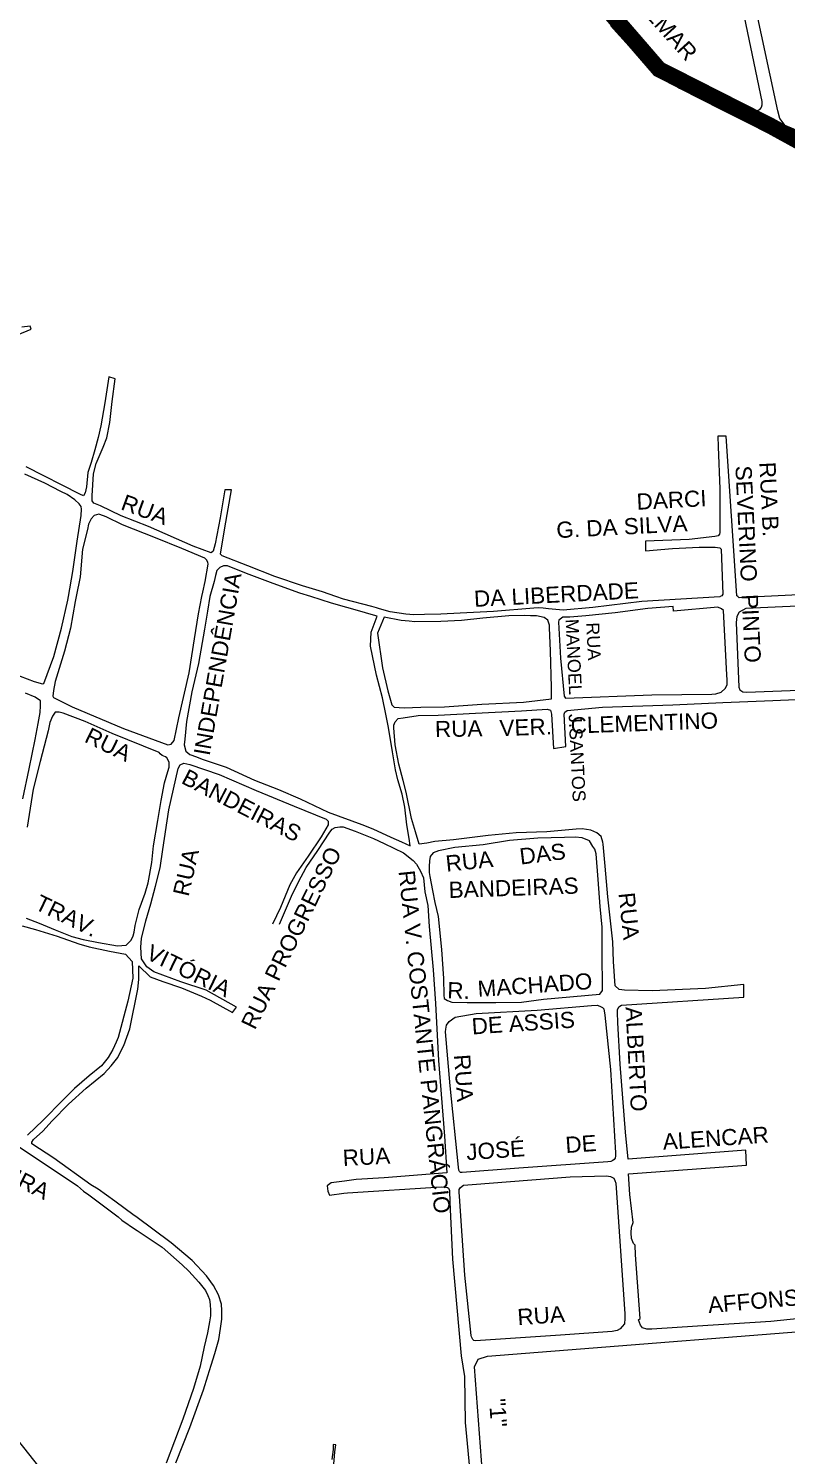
# Model space of a CAD drawing. Header units: millimetres. Extents: x 617885 to 663705, y 7172943 to 7234736.
# Drawn here: x 645837 to 646306, y 7184269 to 7185151 of the extents above; entities that cross this region are included whole.
import ezdxf

# ---------------------------------------------------------------- set-up
doc = ezdxf.new("R2010")
doc.units = ezdxf.units.MM
doc.layers.add('BAIRROS', color=12, linetype='Continuous')
doc.layers.add('TOP_VIAS 10.000', color=7, linetype='Continuous', lineweight=9)
doc.layers.add('VIAS', color=7, linetype='Continuous', lineweight=5)
doc.styles.add('LDUP', font='LDUP.SHX')

msp = doc.modelspace()

# ---------------------------------------------------------------- linework, layer by layer
at = {"layer": 'BAIRROS', "lineweight": 40, "ltscale": 0.3, "const_width": 10}
for points in [[(646154.66, 7185209.72), (646227, 7185126), (646296, 7185091), (646347, 7185063)], [(646667, 7184246), (646653.46, 7184317.07), (646596.3, 7184521.15), (646551, 7184658), (646518.41, 7184732.55), (646441, 7184890), (646367, 7185043), (646347, 7185063), (646296, 7185091), (646227, 7185126), (646154.66, 7185209.72)]]:
    msp.add_lwpolyline(points, dxfattribs=at)
at = {"layer": 'VIAS', "color": 253}
for points in [[(646276.5, 7185173.42), (646290.58, 7185105.99), (646290.57, 7185103.89), (646290.17, 7185102.4), (646288.97, 7185100.87), (646286.5, 7185099.68), (646282.79, 7185100.71), (646236.5, 7185125.65), (646229.68, 7185129.84), (646221.77, 7185136.01), (646213.58, 7185144.77), (646198.96, 7185162.15)], [(646322.45, 7185083.73), (646304.93, 7185091.19), (646301.79, 7185095.57), (646300.42, 7185100.35), (646285.67, 7185169.51)], [(646196.98, 7185153.04), (646208.55, 7185140.31), (646219.08, 7185129.12), (646225.49, 7185123.49), (646239.74, 7185114.39), (646265.63, 7185101.09), (646294.32, 7185086.89), (646330.55, 7185068.14), (646342.17, 7185060.71), (646351.29, 7185053.84), (646356.89, 7185047.38), (646362.52, 7185039.82), (646394.29, 7184977.87), (646393.61, 7184976.35), (646392.53, 7184974.7), (646338.28, 7184947.5), (646333.9, 7184946.62), (646331.85, 7184947.5), (646327.06, 7184956.18)], [(645830.25, 7184961.93), (645838.76, 7184965.25), (645838.18, 7184967.09), (645833.08, 7184966.64)], [(646377.21, 7184804.26), (646292.15, 7184800), (646276.65, 7184799.22), (646275.74, 7184800), (646275.2, 7184800.47), (646268.62, 7184899.08), (646263.4, 7184899.1), (646263.64, 7184892.56), (646264.61, 7184866.72), (646264.71, 7184839.72), (646264.43, 7184838.55), (646263.5, 7184837.66), (646261.61, 7184837.24), (646245.7, 7184835.25), (646218.6, 7184834.23), (646218.65, 7184828.29), (646235.45, 7184829.73), (646251.87, 7184830.58), (646261.77, 7184830.55), (646264.53, 7184830.09), (646265.39, 7184829.25), (646266.45, 7184801.53), (646265.76, 7184800.51), (646264.88, 7184800), (646264.52, 7184799.79), (646216.48, 7184796.93), (646186.19, 7184793.18), (646167.76, 7184791.7), (646158.76, 7184792.42), (646155.4, 7184792.91), (646152.52, 7184793.04), (646149.64, 7184792.81), (646124.61, 7184790.87), (646104.05, 7184789.67), (646092.08, 7184789.07), (646082.09, 7184788.86), (646075.42, 7184788.7), (646070.47, 7184789.17), (646060.85, 7184790.51), (646054.1, 7184792.36), (646052.21, 7184793), (646049.48, 7184793.91), (646031.85, 7184798.37), (646027.21, 7184800), (646018.85, 7184802.94), (646006.61, 7184806.69), (645989.38, 7184812.44), (645972.81, 7184819.09), (645956.89, 7184825.29), (645955.94, 7184826.31), (645958.51, 7184842.53), (645962.69, 7184865.92), (645958.58, 7184865.93), (645955.58, 7184848.6), (645952.53, 7184832.68), (645951.23, 7184828.18), (645950.12, 7184827.08), (645938.88, 7184831.19), (645911.34, 7184843.24), (645894.41, 7184849.95), (645881.64, 7184856.05), (645877.6, 7184857.77), (645876.49, 7184859.27), (645876.41, 7184862.24), (645877.32, 7184875.98), (645878.99, 7184882.19), (645883.28, 7184892.46), (645885.61, 7184898.1), (645887.35, 7184907.6), (645888.89, 7184920.59), (645890.76, 7184934.56), (645886.87, 7184935.92), (645884.24, 7184919.73), (645881.94, 7184905.58), (645880.18, 7184898.35), (645878.21, 7184890.68), (645875.78, 7184882.85), (645873.81, 7184876.68), (645872.92, 7184867.8), (645872.21, 7184864.2), (645871.16, 7184862.32), (645868.79, 7184863.34), (645835.57, 7184880.21)], [(645827.73, 7184752.43), (645840.71, 7184747.41), (645845.72, 7184746.08), (645846.62, 7184746.29), (645852.73, 7184762.92), (645857.56, 7184780.49), (645861.42, 7184797.72), (645861.81, 7184800), (645864.44, 7184815.54), (645867.11, 7184834.28), (645869.68, 7184850.08), (645869.96, 7184853.95), (645869.67, 7184855.66), (645868.35, 7184857.41), (645865.69, 7184859.81), (645860.96, 7184863.16), (645857.12, 7184864.97), (645847.15, 7184870.16), (645834.83, 7184875.59)], [(645833.71, 7184675.01), (645837.58, 7184693.54), (645841.23, 7184711.65), (645843.18, 7184721.58), (645844.31, 7184728.44), (645844.54, 7184732.4), (645844.52, 7184735.52), (645841.22, 7184737.87), (645835.35, 7184740.23)], [(646331.95, 7184355.52), (646296.15, 7184351.83), (646250.76, 7184348.87), (646222.59, 7184347.15), (646219.55, 7184347.06), (646216.7, 7184348.03), (646215.54, 7184349.65), (646214.39, 7184352.93), (646215.37, 7184353.7), (646212.44, 7184393.15), (646212.17, 7184399.13), (646211.17, 7184400.04), (646210.06, 7184403.14), (646209.69, 7184406.67), (646210, 7184410.07), (646210.95, 7184413.11), (646209.06, 7184430.43), (646208.2, 7184443.05), (646281.16, 7184448.44), (646280.68, 7184457.85), (646207.86, 7184452.15), (646206.35, 7184468.81), (646202.89, 7184510.84), (646201.57, 7184536.45), (646201.36, 7184543.16), (646201.4, 7184544.44), (646202.14, 7184546.28), (646203.75, 7184547.33), (646279.36, 7184552.35), (646279.5, 7184560.12), (646255.71, 7184557.68), (646222.76, 7184556.35), (646205.67, 7184556.61), (646202.3, 7184557.13), (646199.97, 7184559.46), (646198.94, 7184574.48), (646198.4, 7184586.62), (646195.39, 7184614.47), (646193.77, 7184633.25), (646192.49, 7184646.97), (646192.29, 7184648.23), (646191.16, 7184651.59), (646188.58, 7184654), (646184.75, 7184655.51), (646179.47, 7184656.37), (646175.84, 7184656.26), (646157.65, 7184654.54), (646138.59, 7184653.94), (646121.43, 7184652.28), (646100.02, 7184649.7), (646088.47, 7184648.53), (646083.36, 7184647.5), (646078.71, 7184646.97), (646076.42, 7184654.57), (646073.9, 7184662.88), (646070.65, 7184679.06), (646068.81, 7184686.3), (646066.05, 7184696.39), (646063.93, 7184708.36), (646063, 7184718.84), (646063, 7184720.46), (646063.94, 7184722.52), (646065.69, 7184724.71), (646068.78, 7184725.15), (646078.08, 7184726.59), (646090.54, 7184726.77), (646113.62, 7184727.96), (646142.06, 7184729.29), (646157.76, 7184730.35), (646159.89, 7184729.72), (646160.63, 7184727.28), (646161.8, 7184706.04), (646169.39, 7184707.31), (646168.34, 7184727.26), (646168.83, 7184728.58), (646170.24, 7184729.66), (646192.06, 7184731.6), (646235.63, 7184733.1), (646266.54, 7184734.57), (646297.36, 7184735.71), (646302.08, 7184735.93), (646352.05, 7184737.96)], [(645835.61, 7184601.23), (645843.62, 7184598.09), (645853.62, 7184593.92), (645863.81, 7184589.93), (645870.98, 7184588.08), (645880.46, 7184586.16), (645892.07, 7184584.08), (645897.54, 7184584.52), (645900.51, 7184587.54), (645901.9, 7184590.2), (645902.5, 7184592.49), (645903.08, 7184596.57), (645905.57, 7184606.55), (645909.21, 7184616.74), (645911.08, 7184622.95), (645913.28, 7184635.6), (645914.34, 7184645.98), (645917.02, 7184661.51), (645919.13, 7184674.04), (645921.21, 7184684.84), (645923.18, 7184691.91), (645924.09, 7184694.58), (645924.07, 7184697.7), (645922.69, 7184700.25), (645921.83, 7184700.92), (645919.82, 7184701.7), (645918.59, 7184702.85), (645917.99, 7184703.57), (645888.95, 7184715.44), (645872.23, 7184722.84), (645858.6, 7184728.01), (645856.08, 7184728.62), (645853.62, 7184728.48), (645851.87, 7184726.14), (645850.36, 7184722.15), (645849.2, 7184716.91), (645844.4, 7184698.08), (645840.06, 7184680.87), (645836.3, 7184657.42)], [(645928.23, 7184264.38), (645936.96, 7184286.23), (645945.32, 7184309.58), (645948.03, 7184318.29), (645950.14, 7184324.76), (645952.32, 7184332.09), (645954.77, 7184340.77), (645955.88, 7184347.61), (645956.68, 7184353.2), (645956.64, 7184358.66), (645956.39, 7184362.54), (645954.61, 7184368.3), (645951.61, 7184374.07), (645947.21, 7184380.06), (645938.27, 7184389.55), (645925.24, 7184400.45), (645903.59, 7184416.73), (645902.5, 7184417.31), (645890.43, 7184426.32), (645880.24, 7184433.64), (645875.69, 7184436.31), (645852.76, 7184452.87), (645839.18, 7184461.7), (645839.13, 7184462.77), (645840.3, 7184464.32), (645845.9, 7184469.56), (645851.66, 7184475.81), (645861.75, 7184486.27), (645872.82, 7184496.15), (645883.99, 7184505.24), (645888.32, 7184509.88), (645892.32, 7184515.13), (645894.1, 7184518.49), (645896.04, 7184522.39), (645899.8, 7184532.88), (645904.66, 7184557.33), (645905.28, 7184563.21), (645905.28, 7184571.68), (645912.33, 7184564.97), (645920.27, 7184562.08), (645931.64, 7184558.15), (645944.08, 7184552.9), (645949.37, 7184550.57), (645963.26, 7184542.98), (645965.75, 7184546.23), (645946.93, 7184556.6), (645931.32, 7184561.86), (645914.58, 7184567.96), (645910.34, 7184571.06), (645906.96, 7184576.01), (645906.55, 7184583.27), (645907.08, 7184588.64), (645909.57, 7184599.64), (645912.67, 7184610.04), (645915.73, 7184620.98), (645918.52, 7184632.25), (645920.15, 7184643.74), (645923.92, 7184668.21), (645929.69, 7184693.63), (645930.84, 7184695.91), (645933.16, 7184696.98), (645936.96, 7184696.16), (645954.98, 7184689.96), (645977.93, 7184680.2), (646001.46, 7184670.44), (646021.27, 7184662.41), (646022.46, 7184661.14), (646022.46, 7184658.95), (646018.05, 7184651.38), (646010, 7184639.58), (646002.74, 7184629.13), (645998.76, 7184621.76), (645993.04, 7184607.77), (645988, 7184597.58)], [(645992.26, 7184597.45), (645999.82, 7184614.74), (646003.99, 7184623.76), (646008.72, 7184632.62), (646015.99, 7184643.13), (646023.4, 7184654.3), (646024.85, 7184656.25), (646026.77, 7184657.29), (646029.62, 7184657.73), (646031.72, 7184657.67), (646039.04, 7184654.91), (646050.55, 7184650.35), (646057.02, 7184647.36), (646069.09, 7184641.63), (646074.99, 7184636.9), (646077.05, 7184634.49), (646079.62, 7184630.32), (646081.29, 7184626.08), (646082.16, 7184617.44), (646084.15, 7184608.97), (646084.89, 7184596.01), (646087.35, 7184569.17), (646088.85, 7184548.43), (646090.61, 7184513.23), (646094.32, 7184466.5), (646095.9, 7184443.77), (646057.11, 7184440.69), (646039.78, 7184439.69), (646032.58, 7184438.66), (646024.3, 7184437.5), (646021.84, 7184435.78), (646022.21, 7184432.47), (646023.32, 7184430.01), (646032.13, 7184431.15), (646034.39, 7184431.34), (646092.24, 7184435), (646094.91, 7184434.91), (646096.2, 7184434.79), (646096.76, 7184434.38), (646097.14, 7184433.88), (646097.36, 7184432.82), (646097.71, 7184425.63), (646099.36, 7184390.48), (646104.58, 7184330.53), (646106.71, 7184317.81), (646107.16, 7184289.45), (646110.73, 7184252.43)], [(645833.26, 7184596.44), (645841.5, 7184594.27), (645854.88, 7184590.17), (645868.19, 7184585.26), (645874.68, 7184583.46), (645887.14, 7184580.82), (645897.17, 7184578.97), (645901.27, 7184574.49), (645901.66, 7184564.07), (645898.5, 7184549.96), (645892.46, 7184527.38), (645891.42, 7184524.58), (645889.31, 7184519.99), (645886.28, 7184514.97), (645882.32, 7184509.97), (645874.7, 7184503.77), (645865.58, 7184495.86), (645858.41, 7184488.61), (645846.28, 7184476.34), (645836.43, 7184467.02)], [(645787.01, 7184363.9), (645788.02, 7184405.88), (645789.98, 7184447.18), (645802.88, 7184488.31), (645803.91, 7184485.66), (645807.09, 7184479.96), (645810.38, 7184475.42), (645819.42, 7184467.58), (645867.41, 7184435.72), (645871.13, 7184432.44), (645874.37, 7184430.06), (645892.59, 7184416.59), (645894.81, 7184414.5), (645903.23, 7184408.72), (645904.22, 7184408.17), (645919.67, 7184397.73), (645932.06, 7184386.86), (645936.24, 7184382.97), (645942.36, 7184376.18), (645946.58, 7184371.11), (645948.08, 7184367.95), (645949.1, 7184365.52)], [(645856.77, 7184245.52), (645834.26, 7184273.93), (645801.62, 7184314.23), (645791.43, 7184326.52), (645783.06, 7184334.31), (645777.03, 7184339.82), (645779, 7184341.33), (645781.12, 7184344.74), (645782.63, 7184347.25), (645783.82, 7184350.35), (645784.72, 7184352.77), (645785.24, 7184355.1), (645786.11, 7184358.27), (645787.01, 7184363.9), (645788.02, 7184405.88)], [(645949.1, 7184365.52), (645949.54, 7184362.32), (645949.72, 7184358.73), (645949.56, 7184355.29), (645949.1, 7184351.65), (645947.83, 7184344.75), (645945.74, 7184336.18), (645943.36, 7184324.29), (645939.1, 7184310.37), (645932.65, 7184291.39), (645922.19, 7184264.34)], [(646025.21, 7184256.03), (646026.53, 7184271.17), (646027.07, 7184275.58), (646025.51, 7184275.73), (646025.49, 7184272.69), (646024.76, 7184266.53)]]:
    msp.add_lwpolyline(points, dxfattribs=at)
for points in [[(645880.67, 7184850.92), (645877.66, 7184850.15), (645875.83, 7184847.99), (645874.14, 7184844.7), (645873.5, 7184841.46), (645870.61, 7184829.32), (645868.97, 7184812.31), (645866.61, 7184800), (645866.01, 7184796.87), (645863.05, 7184780.53), (645859.46, 7184766.29), (645853.64, 7184747.5), (645852.55, 7184742.04), (645852.12, 7184738.5), (645852.62, 7184737.57), (645855.83, 7184735.97), (645864.19, 7184731.95), (645895.77, 7184718.54), (645923.35, 7184708.26), (645925.27, 7184708.74), (645927.29, 7184711.04), (645930.12, 7184725.13), (645936.42, 7184752.9), (645939.81, 7184773.98), (645942.26, 7184789.36), (645944.38, 7184800), (645944.91, 7184802.64), (645946.31, 7184809.39), (645948.23, 7184819.97), (645948.09, 7184821.38), (645947.16, 7184822.71), (645946.24, 7184823.7), (645931.91, 7184829.77), (645915.67, 7184836.24), (645895.17, 7184844.37), (645885.16, 7184849.29), (645883.42, 7184849.92)], [(646043.19, 7184659.16), (646050.08, 7184656.38), (646061.11, 7184651.28), (646067.82, 7184648.35), (646073.13, 7184645.88), (646072.6, 7184650.41), (646071.13, 7184658.84), (646069.78, 7184669.83), (646068.27, 7184677.87), (646065.57, 7184686.76), (646064.09, 7184692.94), (646062.26, 7184703.99), (646059.7, 7184719.12), (646058.01, 7184727.37), (646055.94, 7184737.34), (646052.39, 7184751.51), (646048.52, 7184769.34), (646048.95, 7184777.96), (646052.75, 7184787.96), (646047.61, 7184789.28), (646043.35, 7184790.6), (646024.56, 7184796.02), (646011.67, 7184800), (646004.95, 7184802.08), (645988.47, 7184808.01), (645971.86, 7184814.38), (645960.17, 7184819.01), (645957.65, 7184819.08), (645955.37, 7184818.09), (645953.62, 7184816.15), (645952.71, 7184813.03), (645951.83, 7184809.28), (645949.19, 7184800.14), (645949.17, 7184800), (645947.76, 7184790.9), (645945.95, 7184779.9), (645942.23, 7184758.7), (645938.18, 7184741.16), (645934.91, 7184722.81), (645933.71, 7184711.89), (645933.37, 7184708.29), (645934.35, 7184704.54), (645936.8, 7184702.37), (645940.94, 7184700.95), (645944.54, 7184699.47), (645959.25, 7184694.48), (645976.84, 7184686.45), (645991.68, 7184680.73), (646005.01, 7184674.9), (646022.36, 7184666.63)], [(646356.95, 7184744.25), (646362.61, 7184747.11), (646366.26, 7184750.36), (646369.59, 7184755.95), (646385.3, 7184793.94), (646384.73, 7184796.02), (646383.04, 7184797.03), (646380.79, 7184797.27), (646280.75, 7184792.72), (646276.62, 7184790.46), (646275.13, 7184787.77), (646274.74, 7184783.95), (646276.31, 7184743.93), (646277.03, 7184742.4), (646278.8, 7184741.16), (646281.37, 7184740.96), (646351.12, 7184743.64)], [(646160.53, 7184743.87), (646159.97, 7184766.38), (646159.3, 7184780.75), (646159.24, 7184782.43), (646158.29, 7184785.37), (646155.98, 7184787.09), (646151.34, 7184788.15), (646147.5, 7184788.07), (646143.96, 7184788.26), (646134.05, 7184788.11), (646117.97, 7184786.63), (646104.79, 7184785.23), (646092.09, 7184784.63), (646075.95, 7184784.47), (646072.56, 7184784.72), (646067.55, 7184785.31), (646057.07, 7184787.19), (646053, 7184777.43), (646056.09, 7184756), (646059.38, 7184741.68), (646061.84, 7184733.12), (646063.28, 7184731.65), (646069.34, 7184731.33), (646079.63, 7184731.54), (646094.33, 7184731.83), (646117.38, 7184733.5), (646143.31, 7184734.74), (646160.45, 7184736.76)], [(646259.6, 7184739.72), (646262.21, 7184739.83), (646265.45, 7184740.9), (646267.89, 7184743.08), (646269.19, 7184745.45), (646269.23, 7184748.57), (646268.88, 7184751.69), (646266.81, 7184791.36), (646265.73, 7184792.47), (646263.45, 7184793.41), (646235.87, 7184791.03), (646235.73, 7184793.79), (646220.12, 7184792.66), (646199.8, 7184789.99), (646181.82, 7184788.15), (646171.77, 7184787.34), (646167.45, 7184787.26), (646165.01, 7184785.5), (646164.92, 7184784.15), (646166.17, 7184761.95), (646168.44, 7184738.51), (646169.27, 7184737.16), (646222.54, 7184739.22)], [(646187.23, 7184643.77), (646186.16, 7184645.58), (646183.98, 7184648.91), (646179.51, 7184650.88), (646175.13, 7184651.31), (646168.65, 7184651.03), (646152.15, 7184650.66), (646134.62, 7184649.18), (646118.2, 7184646.55), (646100.73, 7184644.84), (646090.7, 7184642.91), (646087.25, 7184641.6), (646085.44, 7184639.39), (646085.07, 7184636.57), (646084.82, 7184633.24), (646084.81, 7184629.49), (646085.28, 7184627.03), (646086.93, 7184618.26), (646088.41, 7184610.85), (646090.46, 7184602.32), (646092.46, 7184581.83), (646093.76, 7184564), (646093.91, 7184553.53), (646094.17, 7184551.49), (646096.18, 7184550.29), (646098.97, 7184549.26), (646108.33, 7184548.96), (646126.18, 7184549.09), (646142.02, 7184549.25), (646155.5, 7184551.22), (646190.47, 7184554.18), (646192.04, 7184556.58), (646191.78, 7184580.76), (646191.95, 7184595.61), (646190.72, 7184608.36), (646189.34, 7184625.08), (646188.06, 7184641.07)], [(646199.92, 7184452.88), (646199.22, 7184451.94), (646198.43, 7184451.31), (646197.27, 7184450.86), (646195.41, 7184450.52), (646140.29, 7184446.74), (646105.21, 7184444), (646104.3, 7184444.04), (646103.69, 7184444.52), (646103.23, 7184445.48), (646102.96, 7184447.24), (646097.81, 7184497.54), (646095.06, 7184531.01), (646095.09, 7184532.48), (646095.66, 7184534.96), (646097.34, 7184537.26), (646101.02, 7184539.95), (646113.93, 7184542.24), (646151.6, 7184544.34), (646185.27, 7184547.18), (646188.68, 7184547.51), (646190.43, 7184546.81), (646192.05, 7184545.88), (646192.91, 7184545.19), (646193.54, 7184541.23), (646196.94, 7184507.61), (646200.01, 7184456.14), (646200.1, 7184454.26)], [(646205.65, 7184350.43), (646204.31, 7184348.69), (646203.07, 7184347.27), (646201.04, 7184346.31), (646198.01, 7184345.6), (646166.11, 7184343.49), (646113.63, 7184339.98), (646112.59, 7184340.07), (646111.9, 7184340.73), (646111.06, 7184342.27), (646110.85, 7184343.25), (646107, 7184380.39), (646103.61, 7184429.3), (646103.33, 7184431.64), (646103.5, 7184433.45), (646104.26, 7184434.69), (646106.13, 7184436.12), (646111.57, 7184436.54), (646172.17, 7184441.26), (646194.54, 7184441.8), (646197.05, 7184441.52), (646198.34, 7184440.96), (646199, 7184440.36), (646199.76, 7184438.94), (646200.25, 7184437.39), (646205.89, 7184356.68), (646205.93, 7184353.79)], [(646121.89, 7184239.88), (646119.7, 7184244.39), (646118.47, 7184249.64), (646112.88, 7184323.91), (646115.14, 7184328.57), (646121.03, 7184330.35), (646371.86, 7184350.25), (646374.92, 7184346.05), (646381.12, 7184256.04)]]:
    msp.add_lwpolyline(points, close=True, dxfattribs=at)

# ---------------------------------------------------------------- texts
at = {"layer": 'TOP_VIAS 10.000', "color": 251, "style": 'LDUP', "width": 1.04}
for s, height, rotation, p in [('ADEMAR', 10, 312, (646204.29, 7185174.57)), ('RUA B.', 10, 272.78512, (646289.05, 7184883.01)), ('SEVERINO  PINTO', 10, 272.78512, (646274.22, 7184880.77)), ('DARCI', 10, 3.03535, (646213.39, 7184853.65)), ('RUA', 10, 339.91685, (645893.56, 7184854.12)), ('G. DA SILVA', 10, 3.03535, (646163.78, 7184836.11)), ('INDEPENDÊNCIA', 10, 80, (645949.07, 7184701.22)), ('DA LIBERDADE', 10, 3.03535, (646112.86, 7184793.61)), ('MANOEL', 8, 272.78512, (646169.2, 7184786.01)), ('RUA', 8, 272.78512, (646181.99, 7184783.87)), ('RUA', 10, 1, (646088.54, 7184713.1)), ('VER.   CLEMENTINO', 10, 2.05694, (646128.53, 7184713.69)), ('J.SANTOS', 8, 272.78512, (646171.11, 7184727.29)), ('RUA', 10, 334.05376, (645871.04, 7184710.5)), ('BANDEIRAS', 10, 332.59592, (645930.97, 7184684.97)), ('RUA PROGRESSO', 10, 63.97046, (645977.14, 7184531.65)), ('DAS', 10, 7, (646141.4, 7184634.3)), ('RUA', 10, 77, (645936.05, 7184614.15)), ('RUA', 10, 6, (646095.62, 7184629.87)), ('RUA V. COSTANTE PANGRÁCIO', 10, 276, (646065.91, 7184630.25)), ('BANDEIRAS', 10, 2, (646097.1, 7184613.62)), ('TRAV.', 10, 334.05376, (645840.25, 7184607.14)), ('RUA', 10, 276, (646201.95, 7184616.58)), ('VITÓRIA', 10, 334.05376, (645908.98, 7184576.38)), ('MACHADO', 10, 4, (646115.16, 7184552.48)), ('R.', 10, 358, (646095.96, 7184551.74)), ('RUA ORIDES MOCELIM FERREIRA', 10, 333, (645642.3, 7184530.99)), ('DE', 10, 4, (646111.52, 7184529.27)), ('ASSIS', 10, 4, (646134.41, 7184530.75)), ('ALBERTO', 10, 273, (646206.27, 7184546.21)), ('RUA', 10, 274, (646100.18, 7184516.68)), ('ALENCAR', 10, 4, (646229.6, 7184457.97)), ('RUA', 10, 3, (646031.66, 7184447.97)), ('JOSÉ', 10, 4, (646108.17, 7184451.54)), ('DE', 10, 4, (646169.46, 7184455.97)), ('AFFONSO', 10, 5, (646257.71, 7184357.02)), ('RUA', 10, 4, (646139.79, 7184349.55)), ('"1"', 10, 274, (646121.89, 7184303.84))]:
    msp.add_text(s, height=height, rotation=rotation, dxfattribs=at).set_placement(p)

doc.saveas('drawing.dxf')
